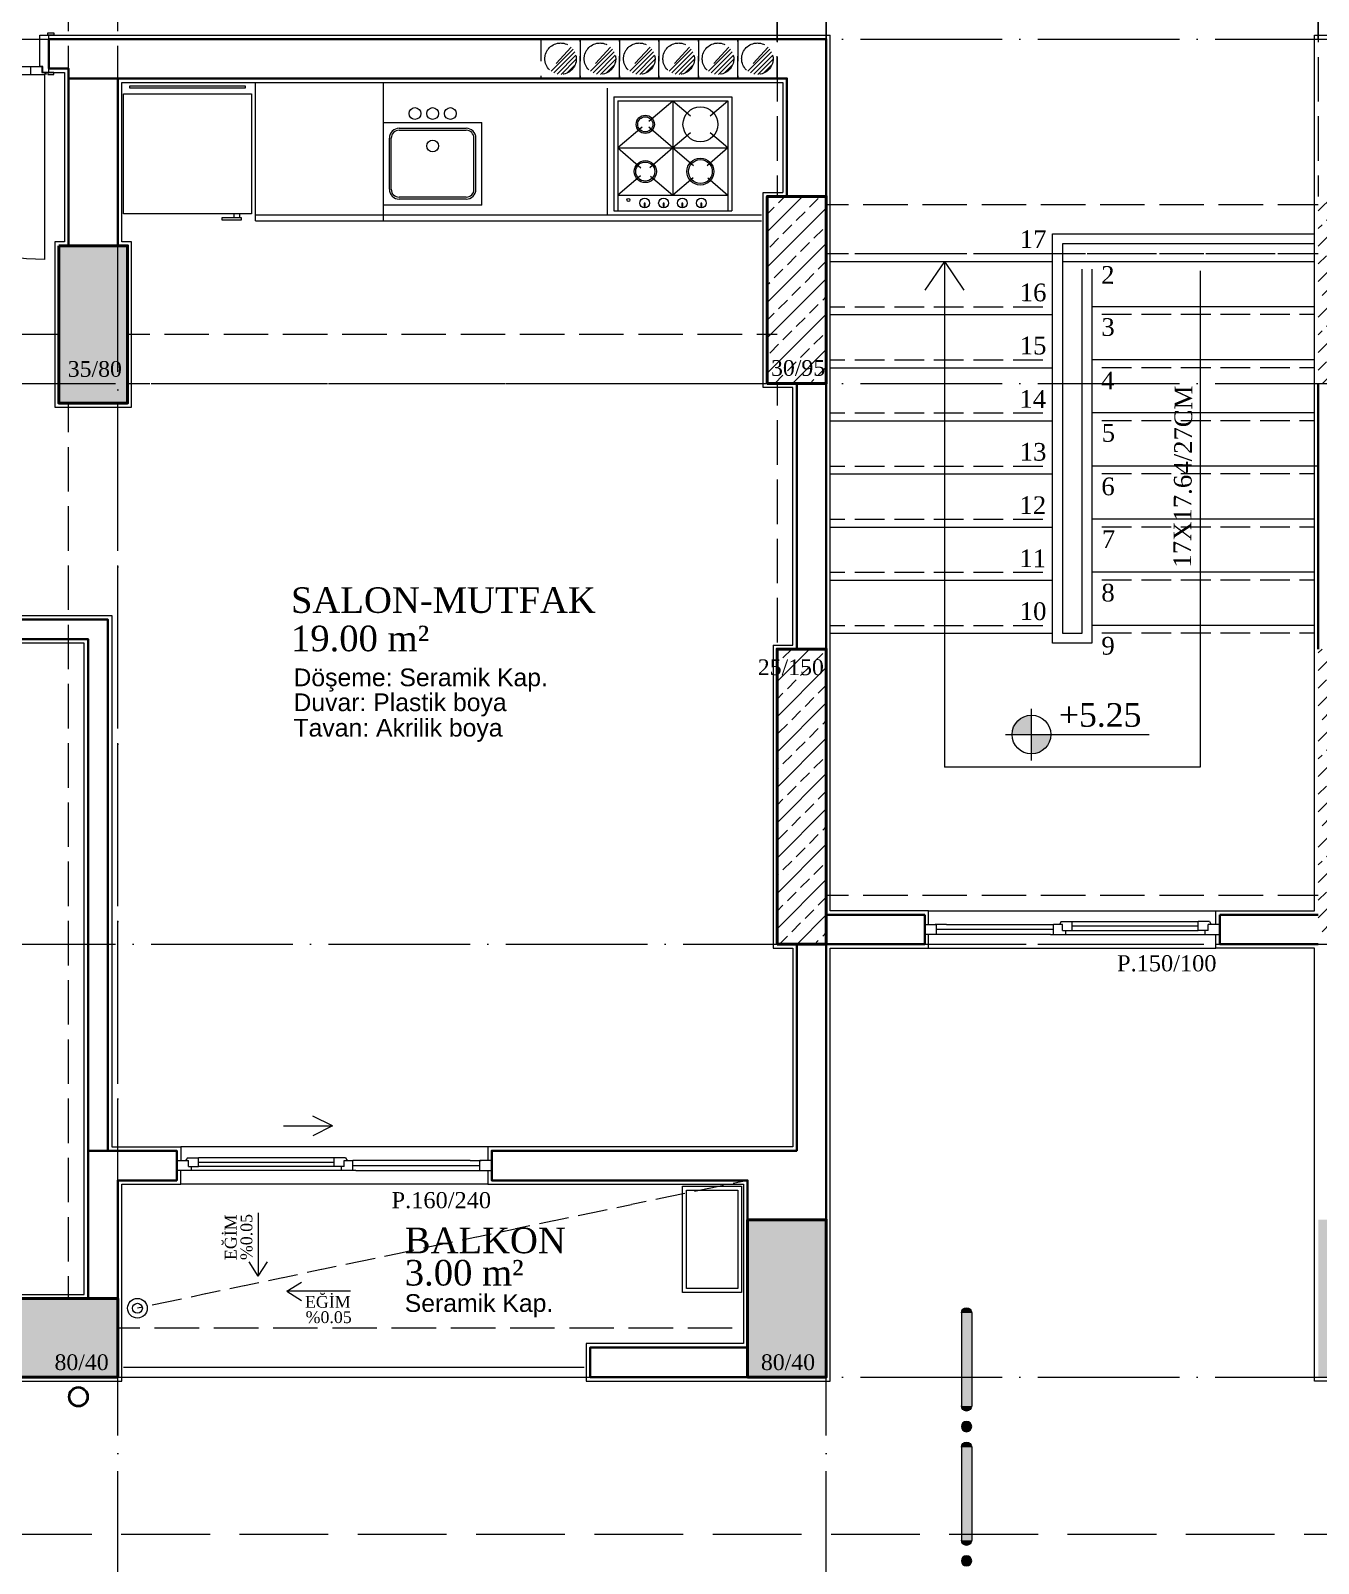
# Model space of a CAD drawing. Header units: millimetres. Extents: x 11587 to 81192, y -36083 to -25300.
# Drawn here: x 38767 to 39422, y -27614 to -26835 of the extents above; entities that cross this region are included whole.
import ezdxf
from ezdxf.enums import TextEntityAlignment as Align

# ---------------------------------------------------------------- set-up
doc = ezdxf.new("R2010")
doc.units = ezdxf.units.MM
for name, pattern in [('AKS', [30, 24, -3, 0, -3]), ('IZDUSUM1', [20, 7.5, -5, 7.5, 0]), ('SEMBOL1', [260, 200, -15, 30, -15])]:
    doc.linetypes.add(name, pattern=pattern)
for name, color, linetype, lineweight in [('rtm-aks yeni', 7, 'AKS', 20), ('rtm-cam', 141, 'Continuous', 9), ('rtm-duv tugla', 22, 'Continuous', 35), ('rtm-izdusum-üst ince', 8, 'IZDUSUM1', 5), ('rtm-kapı-ahsap', 35, 'Continuous', 13), ('rtm-merdiven izdusum', 254, 'IZDUSUM1', 15), ('rtm-merdiven yazı', 7, 'Continuous', 20), ('rtm-mhl-yazı-adı', 150, 'Continuous', 30), ('rtm-mhl-yazı-m2', 7, 'Continuous', 20), ('rtm-mhl-yazı-malzeme', 253, 'Continuous', 13), ('rtm-pen-ahsap', 35, 'Continuous', 13), ('rtm-plan katmanı-04', 33, 'Continuous', 25), ('rtm-plan katmanı-05', 205, 'Continuous', 20), ('rtm-plan katmanı-07', 135, 'Continuous', 9), ('rtm-sembol balon baslik', 242, 'Continuous', 20), ('rtm-sembol kot', 242, 'Continuous', 20), ('rtm-sembol kot yazı', 7, 'Continuous', 20), ('rtm-sembol ok', 7, 'Continuous', 20), ('rtm-sıva', 252, 'Continuous', 15), ('rtm-tarama-betonarme', 51, 'Continuous', 15), ('rtm-tas_betonarme', 50, 'Continuous', 40), ('rtm-tefris vitrifiye', 9, 'Continuous', 9), ('sbl-merdiven', 220, 'Continuous', 20)]:
    doc.layers.add(name, color=color, linetype=linetype, lineweight=lineweight)
doc.styles.add('ARIAL', font='times.ttf')
doc.styles.get("Standard").update_dxf_attribs({"font": 'arial.ttf'})
doc.styles.add('VAZ-OLCU', font='times.ttf', dxfattribs={"height": 60})
pattern_1 = [(45, (12000, 0), (-8.980256, 8.980256), []), (45, (12008.98, 0), (-8.980256, 8.980256), [6.35, -3.175])]

# ---------------------------------------------------------------- blocks, each defined once
blk = doc.blocks.new('K-100')
at = {"layer": 'rtm-kapı-ahsap'}
for p, q in [((-34308.13, -13702.24), (-34306.98, -13702.24)), ((-34308.13, -13705.36), (-34308.13, -13702.24)), ((-34306.98, -13705.36), (-34308.13, -13705.36)), ((-34306.98, -13702.24), (-34306.98, -13705.36)), ((-34306.98, -13709.29), (-34306.98, -13704.79)), ((-34287.98, -13704.79), (-34306.98, -13704.79)), ((-34287.98, -13707.79), (-34290.98, -13707.79)), ((-34290.98, -13707.79), (-34290.98, -13709.29)), ((-34290.84, -13801.27), (-34290.84, -13708.31)), ((-34290.84, -13708.31), (-34287.92, -13708.31)), ((-34287.98, -13702.29), (-34287.98, -13705.36)), ((-34287, -13702.29), (-34287.98, -13702.29)), ((-34287.98, -13704.79), (-34287.98, -13707.79)), ((-34287.98, -13705.36), (-34287, -13705.36)), ((-34287.98, -13706.8), (-34286.98, -13706.8)), ((-34287.92, -13708.31), (-34287.92, -13706.8)), ((-34287, -13705.36), (-34287, -13702.29)), ((-34286.98, -13706.8), (-34286.98, -13802.79)), ((-34290.98, -13709.29), (-34306.98, -13709.29)), ((-34286.98, -13713.94), (-34290.84, -13713.94)), ((-34306.98, -13800.29), (-34306.98, -13804.79)), ((-34290.98, -13800.29), (-34306.98, -13800.29)), ((-34290.98, -13801.79), (-34290.98, -13800.29)), ((-34287.98, -13801.79), (-34290.98, -13801.79)), ((-34286.98, -13795.64), (-34290.84, -13795.64)), ((-34290.84, -13801.27), (-34287.92, -13801.27)), ((-34287.98, -13804.79), (-34287.98, -13801.79)), ((-34287.92, -13801.27), (-34287.92, -13802.79)), ((-34306.98, -13804.22), (-34308.13, -13804.22)), ((-34308.13, -13804.22), (-34308.13, -13807.34)), ((-34308.13, -13807.34), (-34306.98, -13807.34)), ((-34306.98, -13807.34), (-34306.98, -13804.22)), ((-34287.98, -13804.79), (-34306.98, -13804.79)), ((-34287.98, -13802.79), (-34286.98, -13802.79)), ((-34287.98, -13807.29), (-34287.98, -13804.22)), ((-34287.98, -13804.22), (-34287, -13804.22)), ((-34287, -13807.29), (-34287.98, -13807.29)), ((-34287, -13804.22), (-34287, -13807.29)), ((-34192.99, -13802.79), (-34286.98, -13802.79))]:
    blk.add_line(p, q, dxfattribs=at)
at = {"layer": 'rtm-kapı-ahsap', "const_width": 0.392}
blk.add_lwpolyline([(-34287.39, -13803.72, -1), (-34287.39, -13803.11, -1)], format="xyb", close=True, dxfattribs=at)
at = {"layer": 'rtm-kapı-ahsap'}
blk.add_arc((-34287.87, -13801.68), 94.89, 359.33316, 89.46052, dxfattribs=at)
blk = doc.blocks.new('KK')
at = {"layer": 'rtm-sembol balon baslik', "linetype": 'SEMBOL1'}
for p in [(41231.32, 7543.2), (41283.82, 7543.2)]:
    blk.add_line(p, (41257.57, 7558.35), dxfattribs=at)
at = {"layer": 'rtm-sembol balon baslik'}
for p, q in [((41279.57, 7537.67), (41232.32, 7537.67)), ((41279.57, 7532.42), (41232.32, 7532.42)), ((41347.82, 7537.67), (41300.57, 7537.67)), ((41347.82, 7532.42), (41300.57, 7532.42)), ((41416.07, 7537.81), (41368.82, 7537.81)), ((41416.07, 7532.56), (41368.82, 7532.56)), ((41484.32, 7537.81), (41437.07, 7537.81)), ((41484.32, 7532.56), (41437.07, 7532.56)), ((41552.58, 7537.95), (41505.33, 7537.95)), ((41552.58, 7532.7), (41505.33, 7532.7)), ((41620.83, 7537.95), (41573.58, 7537.95)), ((41620.83, 7532.7), (41573.58, 7532.7))]:
    blk.add_line(p, q, dxfattribs=at)
at = {"layer": 'rtm-sembol balon baslik', "const_width": 2.62}
for points in [[(41232.32, 7536.36, 0.414214), (41231.01, 7535.04, 1)], [(41231.01, 7535.04, 0.414214), (41232.32, 7533.73, 1)], [(41279.57, 7533.73, 0.414214), (41280.88, 7535.04, 0.414214), (41279.57, 7536.36, 1)], [(41300.57, 7536.36, 0.414214), (41299.26, 7535.04, 1)], [(41299.26, 7535.04, 0.414214), (41300.57, 7533.73, 1)], [(41347.82, 7533.73, 0.414214), (41349.13, 7535.04, 0.414214), (41347.82, 7536.36, 1)], [(41368.82, 7536.5, 0.414214), (41367.51, 7535.18, 1)], [(41367.51, 7535.18, 0.414214), (41368.82, 7533.87, 1)], [(41416.07, 7533.87, 0.414214), (41417.39, 7535.18, 0.414214), (41416.07, 7536.5, 1)], [(41437.07, 7536.5, 0.414214), (41435.76, 7535.18, 1)], [(41435.76, 7535.18, 0.414214), (41437.07, 7533.87, 1)], [(41484.32, 7533.87, 0.414214), (41485.64, 7535.18, 0.414214), (41484.32, 7536.5, 1)], [(41505.33, 7536.63, 0.414214), (41504.02, 7535.32, 1)], [(41504.02, 7535.32, 0.414214), (41505.33, 7534.01, 1)], [(41552.58, 7534.01, 0.414214), (41553.89, 7535.32, 0.414214), (41552.58, 7536.63, 1)], [(41573.58, 7536.63, 0.414214), (41572.27, 7535.32, 1)], [(41572.27, 7535.32, 0.414214), (41573.58, 7534.01, 1)], [(41620.83, 7534.01, 0.414214), (41622.14, 7535.32, 0.414214), (41620.83, 7536.63, 1)]]:
    blk.add_lwpolyline(points, format="xyb", dxfattribs=at)
for points in [[(41288.76, 7535.04, 1), (41291.38, 7535.04, 1)], [(41357.01, 7535.18, 1), (41359.64, 7535.18, 1)], [(41425.26, 7535.18, 1), (41427.89, 7535.18, 1)], [(41493.52, 7535.32, 1), (41496.14, 7535.32, 1)], [(41561.77, 7535.32, 1), (41564.39, 7535.32, 1)]]:
    blk.add_lwpolyline(points, format="xyb", close=True, dxfattribs=at)
at = {"layer": 'rtm-sembol balon baslik'}
for centre in [(41290.07, 7535.04), (41358.32, 7535.18), (41426.57, 7535.18), (41494.83, 7535.32), (41563.08, 7535.32)]:
    blk.add_circle(centre, 2.62, dxfattribs=at)
for centre, start, end in [((41232.32, 7535.04), 90, 270), ((41279.57, 7535.04), 270, 90), ((41300.57, 7535.04), 90, 270), ((41347.82, 7535.04), 270, 90), ((41368.82, 7535.18), 90, 270), ((41416.07, 7535.18), 270, 90), ((41437.07, 7535.18), 90, 270), ((41484.32, 7535.18), 270, 90), ((41505.33, 7535.32), 90, 270), ((41552.58, 7535.32), 270, 90), ((41573.58, 7535.32), 90, 270), ((41620.83, 7535.32), 270, 90)]:
    blk.add_arc(centre, 2.62, start, end, dxfattribs=at)
for points in [[(41232.32, 7537.67), (41232.32, 7532.42), (41279.57, 7537.67), (41279.57, 7532.42)], [(41300.57, 7537.67), (41300.57, 7532.42), (41347.82, 7537.67), (41347.82, 7532.42)], [(41368.82, 7537.81), (41368.82, 7532.56), (41416.07, 7537.81), (41416.07, 7532.56)], [(41437.07, 7537.81), (41437.07, 7532.56), (41484.32, 7537.81), (41484.32, 7532.56)], [(41505.33, 7537.95), (41505.33, 7532.7), (41552.58, 7537.95), (41552.58, 7532.7)], [(41573.58, 7537.95), (41573.58, 7532.7), (41620.83, 7537.95), (41620.83, 7532.7)]]:
    blk.add_trace(points, dxfattribs=at)

msp = doc.modelspace()

# ---------------------------------------------------------------- hatches: boundary and pattern name
at = {"layer": 'rtm-izdusum-üst ince', "ltscale": 1.5}
h = msp.add_hatch(dxfattribs=at)
h.set_pattern_fill('ANSI31', color=256, scale=0.5, angle=180, style=0)
h.set_pattern_definition([(225, (38005.9866, -26689.5514), (1.122532, -1.122532), [])])
edge = h.paths.add_edge_path()
edge.add_arc((39036.59, -26849.55), 8, -132.76259, 47.23741, ccw=False)
edge.add_line((39031.16, -26855.42), (39042.03, -26843.68))
h = msp.add_hatch(dxfattribs=at)
h.set_pattern_fill('ANSI31', color=256, scale=0.5, angle=180, style=0)
h.set_pattern_definition([(225, (38025.9866, -26689.5514), (1.122532, -1.122532), [])])
edge = h.paths.add_edge_path()
edge.add_arc((39056.59, -26849.55), 8, -132.76259, 47.23741, ccw=False)
edge.add_line((39051.16, -26855.42), (39062.03, -26843.68))
h = msp.add_hatch(dxfattribs=at)
h.set_pattern_fill('ANSI31', color=256, scale=0.5, angle=180, style=0)
h.set_pattern_definition([(225, (38045.9866, -26689.5514), (1.122532, -1.122532), [])])
edge = h.paths.add_edge_path()
edge.add_arc((39076.59, -26849.55), 8, -132.76259, 47.23741, ccw=False)
edge.add_line((39071.16, -26855.42), (39082.03, -26843.68))
h = msp.add_hatch(dxfattribs=at)
h.set_pattern_fill('ANSI31', color=256, scale=0.5, angle=180, style=0)
h.set_pattern_definition([(225, (38065.9866, -26689.5514), (1.122532, -1.122532), [])])
edge = h.paths.add_edge_path()
edge.add_arc((39096.59, -26849.55), 8, -132.76259, 47.23741, ccw=False)
edge.add_line((39091.16, -26855.42), (39102.03, -26843.68))
h = msp.add_hatch(dxfattribs=at)
h.set_pattern_fill('ANSI31', color=256, scale=0.5, angle=180, style=0)
h.set_pattern_definition([(225, (38085.9866, -26689.5514), (1.122532, -1.122532), [])])
edge = h.paths.add_edge_path()
edge.add_arc((39116.59, -26849.55), 8, -132.76259, 47.23741, ccw=False)
edge.add_line((39111.16, -26855.42), (39122.03, -26843.68))
h = msp.add_hatch(dxfattribs=at)
h.set_pattern_fill('ANSI31', color=256, scale=0.5, angle=180, style=0)
h.set_pattern_definition([(225, (38105.9866, -26689.5514), (1.122532, -1.122532), [])])
edge = h.paths.add_edge_path()
edge.add_arc((39136.59, -26849.55), 8, -132.76259, 47.23741, ccw=False)
edge.add_line((39131.16, -26855.42), (39142.03, -26843.68))
at = {"layer": 'rtm-sembol kot'}
h = msp.add_hatch(color=256, dxfattribs=at)
h.paths.add_polyline_path([(39275.85, -27183.15, 0.414214), (39266, -27192.99), (39275.85, -27192.99)])
h.paths.add_polyline_path([(39275.85, -27202.83, 0.414214), (39285.69, -27192.99), (39275.85, -27192.99)])
at = {"layer": 'rtm-tarama-betonarme'}
h = msp.add_hatch(dxfattribs=at)
h.set_pattern_fill('ANSI33', color=256, scale=2, style=0)
h.set_pattern_definition([(45, (27039.519, -4888.525), (-8.980256, 8.980256), []), (45, (27048.499, -4888.525), (-8.980256, 8.980256), [6.35, -3.175])])
h.paths.add_polyline_path([(40324.09, -27439.55), (40364.09, -27439.55), (40364.09, -27519.55), (40324.09, -27519.55)])
h.paths.add_polyline_path([(39911.59, -27479.55), (39991.59, -27479.55), (39991.59, -27519.55), (39911.59, -27519.55)])
h.paths.add_polyline_path([(40324.09, -26944.55), (40364.09, -26944.55), (40364.09, -27024.55), (40324.09, -27024.55)])
h.paths.add_polyline_path([(39961.59, -26944.55), (39996.59, -26944.55), (39996.59, -27024.55), (39961.59, -27024.55)])
h.paths.add_polyline_path([(39961.59, -26524.55), (39996.59, -26524.55), (39996.59, -26604.55), (39961.59, -26604.55)])
h.paths.add_polyline_path([(40324.09, -26524.55), (40364.09, -26524.55), (40364.09, -26604.55), (40324.09, -26604.55)])
h.paths.add_polyline_path([(40324.09, -26029.55), (40364.09, -26029.55), (40364.09, -26109.55), (40324.09, -26109.55)])
h.paths.add_polyline_path([(39911.59, -26029.55), (39991.59, -26029.55), (39991.59, -26069.55), (39911.59, -26069.55)])
h.paths.add_polyline_path([(40726.59, -26524.55), (40691.59, -26524.55), (40691.59, -26604.55), (40726.59, -26604.55)])
h.paths.add_polyline_path([(40726.59, -26944.55), (40691.59, -26944.55), (40691.59, -27024.55), (40726.59, -27024.55)])
h.paths.add_polyline_path([(40776.59, -27479.55), (40696.59, -27479.55), (40696.59, -27519.55), (40776.59, -27519.55)])
h.paths.add_polyline_path([(41299.09, -27479.55), (41219.09, -27479.55), (41219.09, -27519.55), (41299.09, -27519.55)])
h.paths.add_polyline_path([(41299.09, -26974.55), (41219.09, -26974.55), (41219.09, -27014.55), (41299.09, -27014.55)])
h.paths.add_polyline_path([(41299.09, -26534.55), (41219.09, -26534.55), (41219.09, -26574.55), (41299.09, -26574.55)])
h.paths.add_polyline_path([(40776.59, -26029.55), (40696.59, -26029.55), (40696.59, -26069.55), (40776.59, -26069.55)])
h.paths.add_polyline_path([(41299.09, -26029.55), (41219.09, -26029.55), (41219.09, -26069.55), (41299.09, -26069.55)])
h.paths.add_polyline_path([(41821.59, -26839.55), (41796.59, -26839.55), (41796.59, -27014.55), (41821.59, -27014.55)])
h.paths.add_polyline_path([(41821.59, -26534.55), (41796.59, -26534.55), (41796.59, -26709.55), (41821.59, -26709.55)])
h.paths.add_polyline_path([(42181.59, -26839.55), (42006.59, -26839.55), (42006.59, -26864.55), (42181.59, -26864.55)])
h.paths.add_polyline_path([(42181.59, -26684.55), (42006.59, -26684.55), (42006.59, -26709.55), (42181.59, -26709.55)])
h.paths.add_polyline_path([(41821.59, -26109.55), (41781.59, -26109.55), (41781.59, -26029.55), (41821.59, -26029.55)])
h.paths.add_polyline_path([(42181.59, -26124.55), (42141.59, -26124.55), (42141.59, -26029.55), (42181.59, -26029.55)])
h.paths.add_polyline_path([(41821.59, -27439.55), (41781.59, -27439.55), (41781.59, -27519.55), (41821.59, -27519.55)])
h.paths.add_polyline_path([(42181.59, -27424.55), (42141.59, -27424.55), (42141.59, -27519.55), (42181.59, -27519.55)])
h.paths.add_polyline_path([(39421.59, -27439.55), (39461.59, -27439.55), (39461.59, -27519.55), (39421.59, -27519.55)])
h.paths.add_polyline_path([(39131.59, -27439.55), (39171.59, -27439.55), (39171.59, -27519.55), (39131.59, -27519.55)])
h.paths.add_polyline_path([(39421.59, -26029.55), (39501.59, -26029.55), (39501.59, -26069.55), (39421.59, -26069.55)])
h.paths.add_polyline_path([(39091.59, -26029.55), (39171.59, -26029.55), (39171.59, -26069.55), (39091.59, -26069.55)])
h.paths.add_polyline_path([(38781.59, -26524.55), (38816.59, -26524.55), (38816.59, -26604.55), (38781.59, -26604.55)])
h.paths.add_polyline_path([(38781.59, -26944.55), (38816.59, -26944.55), (38816.59, -27024.55), (38781.59, -27024.55)])
h.paths.add_polyline_path([(38731.59, -27479.55), (38811.59, -27479.55), (38811.59, -27519.55), (38731.59, -27519.55)])
h.paths.add_polyline_path([(38209.09, -27479.55), (38289.09, -27479.55), (38289.09, -27519.55), (38209.09, -27519.55)])
h.paths.add_polyline_path([(38209.09, -26974.55), (38289.09, -26974.55), (38289.09, -27014.55), (38209.09, -27014.55)])
h.paths.add_polyline_path([(38209.09, -26534.55), (38289.09, -26534.55), (38289.09, -26574.55), (38209.09, -26574.55)])
h.paths.add_polyline_path([(38731.59, -26029.55), (38811.59, -26029.55), (38811.59, -26069.55), (38731.59, -26069.55)])
h.paths.add_polyline_path([(38209.09, -26029.55), (38289.09, -26029.55), (38289.09, -26069.55), (38209.09, -26069.55)])
h.paths.add_polyline_path([(37686.59, -26839.55), (37711.59, -26839.55), (37711.59, -27014.55), (37686.59, -27014.55)])
h.paths.add_polyline_path([(37686.59, -26534.55), (37711.59, -26534.55), (37711.59, -26709.55), (37686.59, -26709.55)])
h.paths.add_polyline_path([(37326.59, -26839.55), (37501.59, -26839.55), (37501.59, -26864.55), (37326.59, -26864.55)])
h.paths.add_polyline_path([(37326.59, -26684.55), (37501.59, -26684.55), (37501.59, -26709.55), (37326.59, -26709.55)])
h.paths.add_polyline_path([(37686.59, -26109.55), (37726.59, -26109.55), (37726.59, -26029.55), (37686.59, -26029.55)])
h.paths.add_polyline_path([(37326.59, -26124.55), (37366.59, -26124.55), (37366.59, -26029.55), (37326.59, -26029.55)])
h.paths.add_polyline_path([(37686.59, -27439.55), (37726.59, -27439.55), (37726.59, -27519.55), (37686.59, -27519.55)])
h.paths.add_polyline_path([(37326.59, -27424.55), (37366.59, -27424.55), (37366.59, -27519.55), (37326.59, -27519.55)])
h = msp.add_hatch(dxfattribs=at)
h.set_pattern_fill('ANSI33', color=256, scale=2, style=0)
h.set_pattern_definition(pattern_1)
h.paths.add_polyline_path([(39171.59, -26919.55), (39141.59, -26919.55), (39141.59, -27014.55), (39171.59, -27014.55)])
h.paths.add_polyline_path([(39451.59, -26919.55), (39421.59, -26919.55), (39421.59, -27014.55), (39451.59, -27014.55)])
h = msp.add_hatch(dxfattribs=at)
h.set_pattern_fill('ANSI33', color=256, scale=2, style=0)
h.set_pattern_definition(pattern_1)
h.paths.add_polyline_path([(39171.59, -27149.55), (39146.59, -27149.55), (39146.59, -27299.55), (39171.59, -27299.55)])
h.paths.add_polyline_path([(39446.59, -27149.55), (39421.59, -27149.55), (39421.59, -27299.55), (39446.59, -27299.55)])

# ---------------------------------------------------------------- linework, layer by layer
at = {"layer": 'rtm-aks yeni', "ltscale": 3}
for p, q in [((38811.59, -27819.55), (38811.59, -25729.55)), ((39171.59, -27819.55), (39171.59, -25729.55)), ((37026.59, -26839.55), (42481.59, -26839.55)), ((37026.59, -27014.55), (42481.59, -27014.55)), ((37026.59, -27299.55), (42481.59, -27299.55)), ((37026.59, -27519.55), (42481.59, -27519.55))]:
    msp.add_line(p, q, dxfattribs=at)
at = {"layer": 'rtm-cam'}
for p, q in [((39287.09, -27292.05), (39227.59, -27292.05)), ((39360.59, -27290.3), (39296.59, -27290.3)), ((38852.59, -27410.3), (38921.59, -27410.3)), ((38931.09, -27412.05), (38995.59, -27412.05))]:
    msp.add_line(p, q, dxfattribs=at)
at = {"layer": 'rtm-duv tugla'}
for points in [[(38776.59, -26839.55), (39171.59, -26839.55), (39171.59, -26919.55)], [(38776.59, -26854.55), (38776.59, -26839.55)], [(38776.59, -26854.55), (38786.59, -26854.55), (38786.59, -26859.55), (39151.59, -26859.55), (39151.59, -26919.55)], [(38786.59, -26944.55), (38786.59, -26859.55)], [(38811.59, -26944.55), (38811.59, -26859.55)], [(39156.59, -27014.55), (39156.59, -27149.55)], [(39171.59, -27014.55), (39171.59, -27149.55)], [(39421.59, -27014.55), (39421.59, -27149.55)], [(38796.59, -27404.55), (38796.59, -27144.55), (38631.59, -27144.55), (38631.59, -27134.55), (38806.59, -27134.55), (38806.59, -27404.55)], [(39171.59, -27284.55), (39221.59, -27284.55)], [(39221.59, -27284.55), (39221.59, -27299.55)], [(39371.59, -27284.55), (39421.59, -27284.55)], [(39371.59, -27284.55), (39371.59, -27299.55)], [(39131.59, -27439.55), (39131.59, -27419.55), (39001.59, -27419.55), (39001.59, -27404.55), (39156.59, -27404.55), (39156.59, -27299.55)], [(39171.59, -27299.55), (39221.59, -27299.55)], [(39171.59, -27299.55), (39171.59, -27439.55)], [(39371.59, -27299.55), (39421.59, -27299.55)], [(38811.59, -27479.55), (38811.59, -27419.55), (38841.59, -27419.55), (38841.59, -27404.55), (38796.59, -27404.55), (38796.59, -27479.55)], [(39131.59, -27519.55), (39051.59, -27519.55), (39051.59, -27504.55), (39131.59, -27504.55)]]:
    msp.add_lwpolyline(points, dxfattribs=at)
at = {"layer": 'rtm-izdusum-üst ince', "ltscale": 3}
msp.add_lwpolyline([(37246.59, -25949.55), (42261.59, -25949.55), (42261.59, -27599.55), (37246.59, -27599.55)], close=True, dxfattribs=at)
at = {"layer": 'rtm-izdusum-üst ince', "ltscale": 1.5}
for points in [[(38786.59, -26944.55), (38786.59, -26604.55)], [(38811.59, -26944.55), (38811.59, -26604.55)], [(39146.59, -26839.55), (39146.59, -26629.55)], [(39171.59, -26839.55), (39171.59, -26629.55)], [(39421.59, -26839.55), (39421.59, -26629.55)], [(39146.59, -26709.55), (39146.59, -26919.55)], [(39171.59, -26709.55), (39171.59, -26919.55)], [(39421.59, -26709.55), (39421.59, -26919.55)], [(39046.59, -26859.55), (39046.59, -26839.55), (39026.59, -26839.55), (39026.59, -26859.55), (39046.59, -26859.55)], [(39066.59, -26859.55), (39066.59, -26839.55), (39046.59, -26839.55), (39046.59, -26859.55), (39066.59, -26859.55)], [(39086.59, -26859.55), (39086.59, -26839.55), (39066.59, -26839.55), (39066.59, -26859.55), (39086.59, -26859.55)], [(39106.59, -26859.55), (39106.59, -26839.55), (39086.59, -26839.55), (39086.59, -26859.55), (39106.59, -26859.55)], [(39126.59, -26859.55), (39126.59, -26839.55), (39106.59, -26839.55), (39106.59, -26859.55), (39126.59, -26859.55)], [(39146.59, -26859.55), (39146.59, -26839.55), (39126.59, -26839.55), (39126.59, -26859.55), (39146.59, -26859.55)], [(39042.03, -26843.68), (39031.16, -26855.42)], [(39062.03, -26843.68), (39051.16, -26855.42)], [(39082.03, -26843.68), (39071.16, -26855.42)], [(39102.03, -26843.68), (39091.16, -26855.42)], [(39122.03, -26843.68), (39111.16, -26855.42)], [(39142.03, -26843.68), (39131.16, -26855.42)], [(39171.59, -26923.55), (39421.59, -26923.55)], [(39171.59, -26948.55), (39421.59, -26948.55)], [(38289.09, -26989.55), (38781.59, -26989.55)], [(38816.59, -26989.55), (39146.59, -26989.55)], [(38289.09, -27014.55), (38781.59, -27014.55)], [(38816.59, -27014.55), (39146.59, -27014.55)], [(39146.59, -27014.55), (39146.59, -27149.55)], [(38786.59, -27479.55), (38786.59, -27024.55)], [(38811.59, -27479.55), (38811.59, -27024.55)], [(39171.59, -27274.55), (39421.59, -27274.55)], [(39171.59, -27299.55), (39421.59, -27299.55)], [(38811.59, -27494.55), (39131.59, -27494.55)], [(38811.59, -27519.55), (39131.59, -27519.55)]]:
    msp.add_lwpolyline(points, dxfattribs=at)
at = {"layer": 'rtm-izdusum-üst ince'}
msp.add_lwpolyline([(39131.59, -27419.55), (38821.59, -27484.55)], dxfattribs=at)
at = {"layer": 'rtm-izdusum-üst ince', "ltscale": 1.5}
for centre in [(39036.59, -26849.55), (39056.59, -26849.55), (39076.59, -26849.55), (39096.59, -26849.55), (39116.59, -26849.55), (39136.59, -26849.55)]:
    msp.add_circle(centre, 8, dxfattribs=at)
at = {"layer": 'rtm-merdiven izdusum'}
for p, q in [((39173.59, -26948.55), (39286.59, -26948.55)), ((39291.59, -26948.55), (39419.59, -26948.55)), ((39173.59, -26975.55), (39286.59, -26975.55)), ((39419.59, -26979.55), (39306.59, -26979.55)), ((39173.59, -27002.55), (39286.59, -27002.55)), ((39419.59, -27006.55), (39306.59, -27006.55)), ((39173.59, -27029.55), (39286.59, -27029.55)), ((39419.59, -27033.55), (39306.59, -27033.55)), ((39173.59, -27056.55), (39286.59, -27056.55)), ((39419.59, -27060.55), (39306.59, -27060.55)), ((39173.59, -27083.55), (39286.59, -27083.55)), ((39419.59, -27087.55), (39306.59, -27087.55)), ((39173.59, -27110.55), (39286.59, -27110.55)), ((39419.59, -27114.55), (39306.59, -27114.55)), ((39173.59, -27137.55), (39286.59, -27137.55)), ((39419.59, -27141.55), (39306.59, -27141.55))]:
    msp.add_line(p, q, dxfattribs=at)
at = {"layer": 'rtm-pen-ahsap'}
for p, q in [((39221.59, -27289.55), (39227.59, -27289.55)), ((39232.59, -27289.55), (39226.96, -27289.55)), ((39227.59, -27294.55), (39227.59, -27289.55)), ((39232.59, -27289.55), (39287.09, -27289.55)), ((39291.59, -27289.55), (39287.09, -27289.55)), ((39287.09, -27294.55), (39287.09, -27289.55)), ((39290.96, -27288.05), (39296.59, -27288.05)), ((39291.59, -27292.55), (39291.59, -27289.55)), ((39291.59, -27292.55), (39296.59, -27292.55)), ((39293.09, -27292.55), (39293.09, -27294.55)), ((39296.59, -27288.05), (39360.59, -27288.05)), ((39296.59, -27292.55), (39296.59, -27288.05)), ((39296.59, -27292.55), (39360.59, -27292.55)), ((39366.23, -27288.05), (39360.59, -27288.05)), ((39360.59, -27292.55), (39360.59, -27288.05)), ((39365.59, -27292.55), (39360.59, -27292.55)), ((39364.09, -27294.55), (39364.09, -27292.55)), ((39371.59, -27289.55), (39365.59, -27289.55)), ((39365.59, -27292.55), (39365.59, -27289.55)), ((39285.59, -27294.55), (39221.59, -27294.55)), ((39285.59, -27294.55), (39293.09, -27294.55)), ((39364.09, -27294.55), (39371.59, -27294.55)), ((38841.59, -27409.55), (38847.59, -27409.55)), ((38846.96, -27408.05), (38852.59, -27408.05)), ((38847.59, -27412.55), (38847.59, -27409.55)), ((38921.59, -27408.05), (38852.59, -27408.05)), ((38852.59, -27412.55), (38852.59, -27408.05)), ((38927.23, -27408.05), (38921.59, -27408.05)), ((38921.59, -27412.55), (38921.59, -27408.05)), ((38926.59, -27409.55), (38931.09, -27409.55)), ((38926.59, -27412.55), (38926.59, -27409.55)), ((38990.59, -27409.55), (38931.09, -27409.55)), ((38931.09, -27414.55), (38931.09, -27409.55)), ((38990.59, -27409.55), (38996.23, -27409.55)), ((38995.59, -27414.55), (38995.59, -27409.55)), ((39001.59, -27409.55), (38995.59, -27409.55)), ((38849.09, -27414.55), (38841.59, -27414.55)), ((38847.59, -27412.55), (38852.59, -27412.55)), ((38849.09, -27414.55), (38849.09, -27412.55)), ((38921.59, -27412.55), (38852.59, -27412.55)), ((38926.59, -27412.55), (38921.59, -27412.55)), ((38925.09, -27412.55), (38925.09, -27414.55)), ((38932.59, -27414.55), (38925.09, -27414.55)), ((38932.59, -27414.55), (39001.59, -27414.55))]:
    msp.add_line(p, q, dxfattribs=at)
for points in [[(39290.96, -27288.05), (39290.09, -27289.55)], [(39366.23, -27288.05), (39367.1, -27289.55)], [(38846.96, -27408.05), (38846.09, -27409.55)], [(38927.23, -27408.05), (38928.1, -27409.55)]]:
    msp.add_lwpolyline(points, dxfattribs=at)
at = {"layer": 'rtm-plan katmanı-04'}
for radius in [5, 4.5]:
    msp.add_circle((38791.59, -27529.55), radius, dxfattribs=at)
at = {"layer": 'rtm-plan katmanı-05', "ltscale": 0.6}
for points in [[(39223.59, -27282.55), (39369.59, -27282.55)], [(39223.59, -27301.55), (39369.59, -27301.55)], [(38999.59, -27402.55), (38843.59, -27402.55)], [(38999.59, -27421.55), (38843.59, -27421.55)]]:
    msp.add_lwpolyline(points, dxfattribs=at)
at = {"layer": 'rtm-plan katmanı-05'}
for points in [[(38814.59, -27514.55), (39048.59, -27514.55)], [(38814.59, -27519.55), (39048.59, -27519.55)]]:
    msp.add_lwpolyline(points, dxfattribs=at)
for radius in [5, 2.5]:
    msp.add_circle((38821.59, -27484.55), radius, dxfattribs=at)
at = {"layer": 'rtm-plan katmanı-07'}
for points in [[(39293.09, -27294.55), (39364.09, -27294.55)], [(38925.09, -27414.55), (38849.09, -27414.55)]]:
    msp.add_lwpolyline(points, dxfattribs=at)
at = {"layer": 'rtm-sembol kot'}
for p, q in [((39275.85, -27206.12), (39275.85, -27179.87)), ((39262.72, -27192.99), (39335.64, -27192.99))]:
    msp.add_line(p, q, dxfattribs=at)
msp.add_circle((39275.85, -27192.99), 9.84, dxfattribs=at)
at = {"layer": 'rtm-sembol ok'}
for points in [[(38895.75, -27391.86), (38920.75, -27391.86)], [(38920.75, -27391.86), (38910.75, -27386.86)], [(38920.75, -27391.86), (38910.75, -27396.86)], [(38883.02, -27436), (38883.02, -27468.32)], [(38883.02, -27468.32), (38878.36, -27460.92)], [(38883.02, -27468.32), (38887.69, -27460.92)], [(38897.54, -27475.93), (38904.94, -27471.26)], [(38929.87, -27475.93), (38897.54, -27475.93)], [(38897.54, -27475.93), (38904.94, -27480.6)]]:
    msp.add_lwpolyline(points, dxfattribs=at)
at = {"layer": 'rtm-sıva'}
for points in [[(38776.59, -26837.55), (39173.59, -26837.55)], [(39223.59, -27289.55), (39223.59, -27282.55), (39173.59, -27282.55), (39173.59, -26837.55)], [(39369.59, -27289.55), (39369.59, -27282.55), (39419.59, -27282.55), (39419.59, -26837.55)], [(39419.59, -26837.55), (39856.59, -26837.55)], [(38776.59, -26856.55), (38784.59, -26856.55), (38784.59, -26942.55), (38779.59, -26942.55), (38779.59, -27026.55), (38818.59, -27026.55), (38818.59, -26942.55), (38813.59, -26942.55), (38813.59, -26861.55), (39149.59, -26861.55), (39149.59, -26917.55)], [(39144.59, -27147.55), (39154.59, -27147.55), (39154.59, -27016.55), (39139.59, -27016.55), (39139.59, -26917.55), (39149.59, -26917.55)], [(38631.59, -27132.55), (38808.59, -27132.55), (38808.59, -27402.55), (38843.59, -27402.55), (38843.59, -27409.55)], [(38714.59, -27509.55), (38714.59, -27502.55), (38729.59, -27502.55), (38729.59, -27477.55), (38794.59, -27477.55), (38794.59, -27146.55), (38631.59, -27146.55)], [(39144.59, -27147.55), (39144.59, -27301.55), (39154.59, -27301.55), (39154.59, -27402.55), (38999.59, -27402.55), (38999.59, -27409.55)], [(38999.59, -27414.55), (38999.59, -27421.55), (39129.59, -27421.55), (39129.59, -27502.55), (39049.59, -27502.55), (39049.59, -27521.55), (39173.59, -27521.55), (39173.59, -27301.55), (39223.59, -27301.55), (39223.59, -27294.55)], [(39513.59, -27514.55), (39513.59, -27521.55), (39419.59, -27521.55), (39419.59, -27301.55), (39369.59, -27301.55), (39369.59, -27294.55)], [(38714.59, -27514.55), (38714.59, -27521.55), (38813.59, -27521.55), (38813.59, -27421.55), (38843.59, -27421.55), (38843.59, -27414.55)]]:
    msp.add_lwpolyline(points, dxfattribs=at)
at = {"layer": 'rtm-tas_betonarme'}
for points in [[(39141.59, -27014.55), (39171.59, -27014.55), (39171.59, -26919.55), (39141.59, -26919.55)], [(38781.59, -26944.55), (38816.59, -26944.55), (38816.59, -27024.55), (38781.59, -27024.55)], [(39146.59, -27299.55), (39171.59, -27299.55), (39171.59, -27149.55), (39146.59, -27149.55)], [(39131.59, -27439.55), (39171.59, -27439.55), (39171.59, -27519.55), (39131.59, -27519.55)], [(38731.59, -27479.55), (38811.59, -27479.55), (38811.59, -27519.55), (38731.59, -27519.55)]]:
    msp.add_lwpolyline(points, close=True, dxfattribs=at)
at = {"layer": 'rtm-tefris vitrifiye'}
for p, q in [((38876.5, -26863.41), (38817.5, -26863.41)), ((38817.5, -26863.41), (38817.5, -26864.41)), ((38817.5, -26864.41), (38876.5, -26864.41)), ((38876.5, -26864.41), (38876.5, -26863.41)), ((38814.5, -26928.41), (38814.5, -26867.41)), ((38814.5, -26867.41), (38879.5, -26867.41)), ((38879.5, -26867.41), (38879.5, -26928.41)), ((39063.62, -26868.89), (39063.62, -26926.89)), ((39063.62, -26868.89), (39123.62, -26868.89)), ((39065.62, -26870.89), (39121.62, -26870.89)), ((39065.62, -26870.89), (39065.62, -26926.89)), ((39081.43, -26881.35), (39093.62, -26870.89)), ((39093.62, -26870.89), (39102.59, -26878.58)), ((39093.62, -26870.89), (39093.62, -26918.89)), ((39112.65, -26878.58), (39121.62, -26870.89)), ((39121.62, -26870.89), (39121.62, -26918.89)), ((38946.59, -26923.89), (38946.59, -26881.89)), ((38946.59, -26881.89), (38996.59, -26881.89)), ((38954.59, -26884.89), (38988.59, -26884.89)), ((38954.59, -26885.89), (38988.59, -26885.89)), ((38996.59, -26923.89), (38996.59, -26881.89)), ((39078.03, -26884.25), (39065.62, -26894.89)), ((39093.62, -26894.89), (39081.39, -26884.41)), ((39102.59, -26887.21), (39093.62, -26894.89)), ((39121.62, -26894.89), (39112.65, -26887.21)), ((38949.59, -26915.89), (38949.59, -26889.89)), ((38950.59, -26915.89), (38950.59, -26889.89)), ((38992.59, -26915.89), (38992.59, -26889.89)), ((38993.59, -26915.89), (38993.59, -26889.89)), ((39065.62, -26894.89), (39077.31, -26904.91)), ((39065.62, -26894.89), (39121.62, -26894.89)), ((39093.62, -26894.89), (39081.92, -26904.93)), ((39093.62, -26894.89), (39104.08, -26903.86)), ((39121.62, -26894.89), (39111, -26904)), ((39077.14, -26909.02), (39065.62, -26918.89)), ((39082.25, -26909.15), (39093.62, -26918.89)), ((39103.91, -26910.07), (39093.62, -26918.89)), ((39111.4, -26910.13), (39121.62, -26918.89)), ((39065.62, -26918.89), (39121.62, -26918.89)), ((39121.62, -26918.89), (39121.62, -26926.89)), ((38996.59, -26923.89), (38946.59, -26923.89)), ((38988.59, -26919.89), (38954.59, -26919.89)), ((38988.59, -26920.89), (38954.59, -26920.89)), ((39063.62, -26926.89), (39123.62, -26926.89)), ((39079.58, -26922.92), (39079.04, -26922.92)), ((39079.04, -26922.92), (39079.04, -26925.38)), ((39079.58, -26925.38), (39079.58, -26922.92)), ((39089.17, -26922.92), (39088.63, -26922.92)), ((39088.63, -26922.92), (39088.63, -26925.38)), ((39089.17, -26925.38), (39089.17, -26922.92)), ((39098.75, -26922.92), (39098.21, -26922.92)), ((39098.21, -26922.92), (39098.21, -26925.38)), ((39098.75, -26925.38), (39098.75, -26922.92)), ((39108.34, -26922.92), (39107.8, -26922.92)), ((39107.8, -26922.92), (39107.8, -26925.38)), ((39108.34, -26925.38), (39108.34, -26922.92)), ((38864.5, -26930.41), (38864.5, -26931.41)), ((38874.5, -26930.41), (38864.5, -26930.41)), ((38864.5, -26931.41), (38874.5, -26931.41)), ((38870.5, -26928.41), (38870.5, -26930.41)), ((38873.5, -26928.41), (38873.5, -26930.41)), ((38874.5, -26931.41), (38874.5, -26930.41)), ((38881.59, -26931.89), (39138.59, -26931.89))]:
    msp.add_line(p, q, dxfattribs=at)
for points in [[(38881.59, -26931.89), (38881.59, -26861.55)], [(38946.59, -26931.89), (38946.59, -26861.55)], [(39060.21, -26864.55), (39060.21, -26928.89)], [(39123.62, -26868.89), (39123.62, -26926.89)], [(38879.5, -26928.41), (38814.5, -26928.41)], [(38881.59, -26928.89), (39138.59, -26928.89)]]:
    msp.add_lwpolyline(points, dxfattribs=at)
for points in [[(39128.59, -27476.55), (39098.59, -27476.55), (39098.59, -27422.55), (39128.59, -27422.55)], [(39126.59, -27474.55), (39100.59, -27474.55), (39100.59, -27424.55), (39126.59, -27424.55)]]:
    msp.add_lwpolyline(points, close=True, dxfattribs=at)
for centre, radius in [((38962.59, -26877.39), 3), ((38971.59, -26877.39), 3), ((38980.59, -26877.39), 3), ((39079.62, -26882.89), 4.63), ((39079.62, -26882.89), 3.84), ((39107.62, -26882.89), 8.84), ((38971.59, -26893.89), 3), ((39079.62, -26906.89), 5.63), ((39079.62, -26906.89), 4.84), ((39107.62, -26906.89), 6.84), ((39107.62, -26906.89), 6.05), ((39071.04, -26921.32), 0.75), ((39079.31, -26922.89), 2.5), ((39088.9, -26922.89), 2.5), ((39098.48, -26922.89), 2.5), ((39108.07, -26922.89), 2.5)]:
    msp.add_circle(centre, radius, dxfattribs=at)
for centre, radius, start, end in [((38954.59, -26889.89), 5, 90, 180), ((38954.59, -26889.89), 4, 90, 180), ((38988.59, -26889.89), 5, 0, 90), ((38988.59, -26889.89), 4, 0, 90), ((38954.59, -26915.89), 5, 180, 270), ((38954.59, -26915.89), 4, 180, 270), ((38988.59, -26915.89), 4, 270, 0), ((38988.59, -26915.89), 5, 270, 0)]:
    msp.add_arc(centre, radius, start, end, dxfattribs=at)
at = {"layer": 'sbl-merdiven'}
for p, q in [((39173.59, -26952.55), (39286.59, -26952.55)), ((39291.59, -26952.55), (39419.59, -26952.55)), ((39173.59, -26979.55), (39286.59, -26979.55)), ((39419.59, -26975.55), (39306.59, -26975.55)), ((39419.59, -27002.55), (39306.59, -27002.55)), ((39173.59, -27006.55), (39286.59, -27006.55)), ((39173.59, -27033.55), (39286.59, -27033.55)), ((39419.59, -27029.55), (39306.59, -27029.55)), ((39421.59, -27056.55), (39306.59, -27056.55)), ((39173.59, -27060.55), (39286.59, -27060.55)), ((39173.59, -27087.55), (39286.59, -27087.55)), ((39419.59, -27083.55), (39306.59, -27083.55)), ((39419.59, -27110.55), (39306.59, -27110.55)), ((39173.59, -27114.55), (39286.59, -27114.55)), ((39173.59, -27141.55), (39286.59, -27141.55)), ((39419.59, -27137.55), (39306.59, -27137.55))]:
    msp.add_line(p, q, dxfattribs=at)
for points in [[(39306.59, -26956.46), (39306.59, -27146.55), (39286.59, -27146.55), (39286.59, -26938.55), (39301.59, -26938.55), (39301.59, -26938.55), (39419.59, -26938.55)], [(39419.59, -26943.55), (39291.59, -26943.55), (39291.59, -27141.55), (39301.59, -27141.55), (39301.59, -26956.46)], [(39231.59, -26952.55), (39221.74, -26967.16)], [(39231.59, -26952.55), (39231.59, -27209.55)], [(39231.59, -26952.55), (39241.45, -26967.16)], [(39361.59, -26957.38), (39361.59, -27209.55)], [(39361.59, -27209.55), (39231.59, -27209.55)]]:
    msp.add_lwpolyline(points, dxfattribs=at)

# ---------------------------------------------------------------- block references
at = {"layer": 'rtm-izdusum-üst ince', "xscale": -1, "rotation": 270}
msp.add_blockref('KK', (31707.52, -69107.75), dxfattribs=at)
at = {"layer": 'rtm-kapı-ahsap', "xscale": -1, "rotation": 90}
msp.add_blockref('K-100', (24971.8, -61144.53), dxfattribs=at)

# ---------------------------------------------------------------- texts
at = {"layer": 'rtm-merdiven yazı', "style": 'VAZ-OLCU'}
for s, rotation, p in [('17', 359.57771, (39276.63, -26948.46)), ('2', 359.57771, (39314.56, -26966.63)), ('16', 359.57771, (39276.61, -26975.49)), ('3', 359.57771, (39314.69, -26993.09)), ('15', 359.57771, (39276.61, -27002.49)), ('4', 359.57771, (39314.54, -27020.25)), ('14', 359.57771, (39276.45, -27029.64)), ('17X17.64/27CM', 89.57771, (39359.95, -27061.96)), ('5', 359.57771, (39314.88, -27046.91)), ('13', 359.57771, (39276.61, -27056.49)), ('6', 359.57771, (39314.69, -27074.09)), ('12', 359.57771, (39276.45, -27083.64)), ('7', 359.57771, (39314.9, -27100.89)), ('11', 359.57771, (39276.45, -27110.64)), ('8', 359.57771, (39314.69, -27128.09)), ('10', 359.57771, (39276.61, -27137.49)), ('9', 359.57771, (39314.69, -27155.09))]:
    msp.add_text(s, height=9, rotation=rotation, dxfattribs=at).set_placement(p, align=Align.BOTTOM_CENTER)
at = {"layer": 'rtm-mhl-yazı-adı', "style": 'ARIAL'}
for s, height, p in [('SALON-MUTFAK', 13, (38899.6, -27131.17)), ('BALKON', 13, (38957.43, -27456.59)), ('EĞİM', 6, (38906.72, -27484.31)), ('%%%0.05', 6, (38907.06, -27492.08))]:
    msp.add_text(s, height=height, dxfattribs=at).set_placement(p)
for s, p in [('EĞİM', (38872, -27460.07)), ('%%%0.05', (38879.99, -27460.07))]:
    msp.add_text(s, height=6, rotation=90, dxfattribs=at).set_placement(p)
at = {"layer": 'rtm-mhl-yazı-m2', "style": 'ARIAL'}
for s, height, p in [('35/80', 8, (38786.18, -27011.2)), ('30/95', 8, (39143.51, -27010.71)), ('19.00 m² ', 13, (38899.6, -27150.66)), ('25/150', 8, (39136.79, -27162.79)), ('3.00 m² ', 13, (38957.43, -27473)), ('80/40', 8, (38779.46, -27515.98)), ('80/40', 8, (39138.38, -27515.98))]:
    msp.add_text(s, height=height, dxfattribs=at).set_placement(p)
at = {"layer": 'rtm-mhl-yazı-malzeme'}
for s, p in [('Döşeme: Seramik Kap.', (38900.89, -27168.43)), ('Duvar: Plastik boya ', (38900.89, -27181.1)), ('Tavan: Akrilik boya ', (38900.89, -27194.03)), ('Seramik Kap.', (38957.43, -27486.41))]:
    msp.add_text(s, height=9, dxfattribs=at).set_placement(p)
at = {"layer": 'rtm-mhl-yazı-malzeme', "style": 'VAZ-OLCU'}
for s, p in [('P.150/100', (39319.31, -27313.31)), ('P.160/240', (38950.73, -27433.7))]:
    msp.add_text(s, height=8.192, rotation=359.9602, dxfattribs=at).set_placement(p)
at = {"layer": 'rtm-sembol kot yazı', "style": 'VAZ-OLCU'}
msp.add_text('+5.25', height=12, dxfattribs=at).set_placement((39289.77, -27189.03))

doc.saveas('drawing.dxf')
